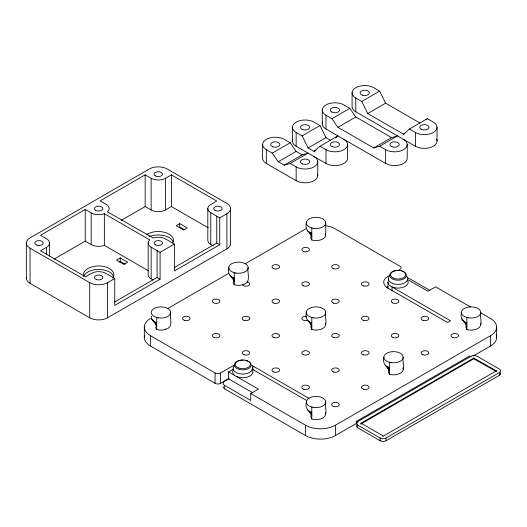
<?xml version="1.0" encoding="UTF-8"?>
<svg xmlns="http://www.w3.org/2000/svg" width="527" height="527" viewBox="0 0 527 527"><rect width="100%" height="100%" fill="white"/><g stroke="black" fill="none" stroke-linecap="round" stroke-linejoin="round"><path stroke-width="0.79" d="M156.73 322.629L156.078 322.471L156.73 326.075L156.032 325.1L156.078 322.471C153.469 321.687 150.287 319.23 151.559 316.174M234.271 277.861L233.619 277.709L234.271 281.306L233.573 280.331L233.619 277.709C228.935 276.721 227.908 271.8 228.764 267.69M165.221 329.494L165.346 328.953M311.108 325.646L310.778 327.096L311.806 329.52C315.449 330.528 319.494 330.225 322.867 328.473C328.525 325.278 324.474 317.445 325.706 312.458M311.108 415.177L310.778 416.626L311.806 419.051C315.449 420.065 319.494 419.762 322.867 418.003C328.525 414.808 324.474 406.982 325.706 401.989M388.649 370.409L388.32 371.858L389.348 374.282C392.99 375.296 397.035 374.993 400.401 373.235C406.067 370.046 402.009 362.214 403.247 357.227M466.184 325.646L465.855 327.096L466.882 329.52C470.525 330.528 474.577 330.225 477.943 328.473C483.602 325.278 479.55 317.445 480.782 312.458M330.613 140.307L325.976 137.626L320.014 125.571L314.046 122.132A12.655 7.306 0 0 0 296.154 122.132A12.655 7.306 0 0 0 296.154 132.461L302.116 135.907L308.084 147.955L314.046 151.401L320.014 146.236L337.906 135.907L335.521 137.969M420.006 123.041L385.619 103.193L379.657 91.138L373.696 87.693A12.655 7.306 0 0 0 355.797 87.693A12.655 7.306 0 0 0 355.797 98.029L361.766 101.467L367.727 113.522L403.517 134.181L409.479 129.016L427.371 118.687L433.339 122.132A12.655 7.306 0 0 1 433.339 132.461A12.655 7.306 0 0 1 415.447 132.461L409.479 129.016M426.178 119.721L427.371 118.687M361.035 423.174L383.399 436.086L496.342 370.83L473.773 358.083L361.035 423.174L361.035 424.202M360.83 424.024L473.773 358.768L496.138 371.344M153.126 280.002L151.137 278.855L151.137 247.17A10.125 5.843 0 0 1 149.53 240.121L149.793 239.917L104.359 213.685L103.918 213.876A10.547 6.087 0 0 1 91.191 212.908L85.229 209.463L40.493 235.292L46.455 238.738A10.547 6.087 0 0 1 46.455 247.347L46.455 254.653M145.169 174.859L100.137 200.859L106.105 204.298A10.547 6.087 0 0 1 107.778 211.65L107.442 211.9L153.232 237.98A10.125 5.843 0 0 1 165.452 238.909L174.397 244.073L174.397 270.937L219.726 244.765L219.726 217.901L210.78 212.737A10.125 5.843 0 0 1 210.78 204.469L216.749 201.031L171.413 174.859L165.452 178.304A10.125 5.843 0 0 1 151.137 178.304L145.169 174.859L145.169 206.538L121.25 220.352M46.455 247.347L40.493 250.786L85.526 276.787L91.494 273.342A10.125 5.843 0 0 1 105.808 273.342L114.754 278.506L114.754 305.37L160.083 279.198L160.083 252.341L174.397 244.073M53.985 259.185L85.229 241.149L91.191 244.594A10.547 6.087 0 0 0 103.918 245.556L104.359 245.365L148.377 270.779M145.169 206.538L151.137 209.983A10.125 5.843 0 0 0 165.452 209.983L171.413 206.538L208.244 227.802M272.294 153.12L290.186 142.791L296.154 151.401L302.116 154.846L308.084 153.12L290.186 163.456L284.224 165.175L278.263 161.73L272.294 153.12L266.333 149.681A12.655 7.306 0 0 1 266.333 139.345A12.655 7.306 0 0 1 284.224 139.345L290.186 142.791M302.116 135.907L320.014 125.571M331.938 118.687L349.836 108.358L355.797 116.968L391.587 137.626L397.549 135.907L379.657 146.236L373.696 147.955L337.906 127.297L331.938 118.687L325.976 115.242A12.655 7.306 0 0 1 325.976 104.913A12.655 7.306 0 0 1 343.867 104.913L349.836 108.358M361.766 101.467L379.657 91.138M278.263 161.73L296.154 151.401M337.906 127.297L355.797 116.968M308.084 147.955L325.976 137.626M367.727 113.522L385.619 103.193M120.255 257.94L116.539 260.088L123.99 264.396L127.712 262.248L120.255 257.94L120.255 261.385L125.004 264.126M179.74 223.6L176.183 225.655L183.64 229.956L187.197 227.901L179.74 223.6L179.74 227.045L184.483 229.779M284.224 165.175L302.116 154.846M119.016 262.103L120.255 261.385M314.046 151.401L316.114 150.208M26.455 277.215A12.655 7.306 0 0 0 30.059 283.328L89.702 317.768A12.655 7.306 0 0 0 107.594 317.768L226.887 248.896L226.887 213.771A12.655 7.306 0 0 0 226.887 203.442L167.237 169.002A12.655 7.306 0 0 0 149.345 169.002L30.059 237.875A12.655 7.306 0 0 0 30.059 248.204L89.702 282.643A12.655 7.306 0 0 0 107.594 282.643L114.754 278.506M219.726 217.901L226.887 213.771M373.696 147.955L391.587 137.626M403.517 134.181L404.894 133.39M114.603 302.011L157.099 277.479L160.083 279.198M174.246 267.578L216.749 243.039L219.726 244.765M167.573 308.618L228.79 273.276M245.16 263.823L305.667 228.896M150.491 318.486A21.087 12.174 0 0 0 150.491 335.699L215.082 372.991A3.9 2.253 0 0 0 220.596 372.991L232.651 366.034A14.341 8.28 0 0 1 234.06 365.323M390.052 275.16L387.925 276.385A14.341 8.28 0 0 0 387.925 288.098L447.575 322.531L450.552 320.811L392.055 286.945L392.055 290.917M397.852 270.654L399.98 269.429A3.9 2.253 0 0 0 399.98 266.24L335.291 228.896A20.948 12.095 0 0 0 325.903 225.76M357.26 424.09L356.265 423.517L335.389 435.565A21.087 12.174 0 0 1 305.568 435.565L224.726 388.893L224.726 385.448A5.415 3.122 0 0 1 224.726 381.034L228.553 378.821L228.553 371.937L233.461 369.104M144.497 335.837A21.087 12.174 0 0 0 150.491 346.035L215.082 383.327A3.9 2.253 0 0 0 220.596 383.327L229.107 378.412M224.726 385.448L250.727 400.461L250.727 393.57L258.388 389.143L228.553 371.937M250.727 393.57L305.568 425.236A21.087 12.174 0 0 0 335.389 425.236L490.466 335.699A21.087 12.174 0 0 0 490.466 318.486L480.499 312.728M356.265 423.517L356.265 421.448L469.59 356.021L471.085 356.878M473.068 356.074L490.466 346.035A21.087 12.174 0 0 0 496.144 334.79M357.754 425.065L380.125 437.977A4.216 2.437 0 0 0 386.087 437.977L499.412 372.549A4.216 2.437 0 0 0 499.412 369.104L477.047 356.193A4.216 2.437 0 0 0 471.085 356.193L357.754 421.62A4.216 2.437 0 0 0 357.754 425.065L357.754 427.819L380.125 440.73A4.216 2.437 0 0 0 386.087 440.73L499.412 375.303A4.216 2.437 0 0 0 500.327 372.648M311.806 233.099C306.859 232.414 305.212 227.308 306.306 222.928M311.108 236.109A9.703 5.599 0 0 0 311.108 239.008L311.806 239.983L313.493 240.384A9.703 5.599 0 0 0 325.376 233.527M466.882 322.629C461.942 321.944 460.288 316.846 461.382 312.458M246.952 281.905L247.868 282.123A3.794 2.194 0 0 1 248.658 285.568A3.794 2.194 0 0 1 242.683 285.114L242.308 284.587M233.573 280.878A9.703 5.599 0 0 0 233.573 283.776L234.271 284.751C237.908 285.759 241.959 285.463 245.325 283.704C250.984 280.509 246.932 272.683 248.164 267.69M311.806 322.629C306.859 321.944 305.212 316.846 306.306 312.458M389.348 367.398C384.4 366.713 382.747 361.608 383.847 357.227M155.702 327.096A9.703 5.599 0 0 0 156.032 328.545L156.73 329.52C160.373 330.528 164.417 330.225 167.784 328.473C173.449 325.278 169.391 317.445 170.629 312.458M311.806 412.16C306.859 411.482 305.212 406.376 306.306 401.989M153.93 321.134L152.527 320.423L155.702 323.65L154.068 321.582L156.032 325.1M228.553 378.821L252.841 392.826M352.095 92.857L352.095 106.632A12.655 7.306 0 0 0 355.797 111.803L415.447 146.236A12.655 7.306 0 0 0 430.717 147.395A12.655 7.306 0 0 0 436.613 139.181M379.657 146.236L385.619 149.681A12.655 7.306 0 0 0 403.517 149.681A12.655 7.306 0 0 0 403.517 139.345M322.702 121.961A12.655 7.306 0 0 0 325.976 129.016L385.619 163.456A12.655 7.306 0 0 0 399.413 165.037A12.655 7.306 0 0 0 407.219 158.291L407.219 144.517M320.014 146.236L325.976 149.681A12.655 7.306 0 0 0 343.867 149.681A12.655 7.306 0 0 0 343.867 139.345M292.643 139.8A12.655 7.306 0 0 0 296.154 146.236L325.976 163.456A12.655 7.306 0 0 0 339.763 165.037A12.655 7.306 0 0 0 347.576 158.291L347.576 144.517M290.186 163.456L296.154 166.894A12.655 7.306 0 0 0 314.046 166.894A12.655 7.306 0 0 0 314.046 156.565M262.624 144.517L262.624 158.291A12.655 7.306 0 0 0 266.333 163.456L296.154 180.669A12.655 7.306 0 0 0 310.943 181.986A12.655 7.306 0 0 0 317.564 174.239M470.525 306.971L435.625 286.82L427.97 291.24L407.826 279.633M430.006 290.463L409.631 278.697A5.415 3.122 0 0 0 407.872 278.025M207.816 208.606L207.816 240.286A10.125 5.843 0 0 0 210.78 244.416L213.435 245.951M151.137 247.17L160.083 252.341M356.265 421.448L357.754 422.311M251.517 365.323A14.341 8.28 0 0 1 252.934 366.034L309.026 398.419M252.347 369.229L306.767 400.566M461.711 319.072L462.989 319.968M151.559 319.072L152.837 319.968M462.68 320.423L465.855 323.65L466.882 326.075L466.23 322.471L466.184 325.1L464.221 321.582L465.446 323.13M307.603 230.892L310.778 234.113L311.806 236.537L311.154 232.941L311.108 235.562L309.145 232.051L310.778 234.113M385.145 365.191L388.32 368.419L389.348 370.837L388.695 367.24L388.649 369.868L386.686 366.351L388.32 368.419M307.603 320.423L310.778 323.65L311.806 326.075L311.154 322.471L311.108 325.1L309.145 321.582L310.778 323.65M230.068 275.654L233.237 278.882L231.61 276.82L233.573 280.331M307.603 409.96L310.778 413.181L311.806 415.605L311.154 412.009L311.108 414.63L309.145 411.119L310.778 413.181M480.453 323.064L480.782 324.513M402.911 367.826L403.247 369.275M325.376 323.064L325.706 324.513M325.376 412.595L325.706 414.044M499.412 372.549L499.412 375.303M496.645 327.096L496.645 337.425M496.138 370.659L496.138 371.687M490.466 335.699L490.466 346.035M474.359 358.083L474.359 358.768M473.773 358.083L473.773 358.768M466.882 317.465L466.882 329.52M437.041 127.297L437.041 141.071M415.447 132.461L415.447 146.236M389.348 362.233L389.348 374.282M387.951 282.459L387.951 288.816M386.087 437.977L386.087 440.73M385.619 149.681L385.619 163.456M382.813 436.086L382.813 436.771M380.125 437.977L380.125 440.73M355.797 98.029L355.797 111.803M335.389 425.236L335.389 435.565M325.976 115.242L325.976 129.016M325.976 149.681L325.976 163.456M325.706 222.928L325.706 234.976M322.274 110.077L322.274 123.852M317.755 161.73L317.755 175.504M311.806 227.927L311.806 239.983M311.806 317.465L311.806 329.52M311.806 406.996L311.806 419.051M305.568 425.236L305.568 435.565M296.154 132.461L296.154 146.236M296.154 166.894L296.154 180.669M292.445 127.297L292.445 141.071M266.333 149.681L266.333 163.456M252.934 366.034L252.934 370.007M234.271 272.696L234.271 284.751M230.589 208.606L230.589 243.731A12.655 7.306 0 0 1 226.887 248.896M220.596 372.991L220.596 383.327M216.749 216.182L216.749 243.039M215.082 372.991L215.082 383.327M210.78 212.737L210.78 244.416M171.413 174.859L171.413 206.538M165.452 178.304L165.452 209.983M157.099 250.615L157.099 277.479M156.73 317.465L156.73 329.52M151.137 178.304L151.137 209.983M150.491 335.699L150.491 346.035M148.173 243.039L148.173 274.725A10.125 5.843 0 0 0 151.137 278.855M144.312 327.096L144.312 337.425M107.594 282.643L107.594 317.768M104.359 213.685L104.359 245.365M91.191 212.908L91.191 244.594M89.702 282.643L89.702 317.768M85.229 209.463L85.229 241.149M49.545 243.039L49.545 256.036M30.059 248.204L30.059 283.328M26.35 243.039L26.35 278.164M149.181 236.715A15.184 8.768 0 0 1 173.093 241.781M83.984 275.898A15.184 8.768 0 0 1 98.648 269.402A15.184 8.768 0 0 1 113.312 275.898M83.694 276.247A15.184 8.768 0 0 1 100.301 266.01A15.184 8.768 0 0 1 112.673 278.078M146.598 234.693A15.184 8.768 0 0 1 165.511 232.572A15.184 8.768 0 0 1 172.803 242.868M224.726 388.893A5.415 3.122 0 0 1 223.145 386.686M357.754 427.819A4.216 2.437 0 0 1 356.845 425.164M406.646 276.181A9.703 5.599 0 0 1 398.432 284.396A9.703 5.599 0 0 1 389.176 276.556M401.442 270.891A8.432 4.868 0 0 1 404.598 278.434A8.432 4.868 0 0 1 391.159 278.144A8.432 4.868 0 0 1 395.283 270.759M396.495 270.568A8.432 4.868 0 0 1 399.637 270.568M407.845 280.726A10.125 5.843 0 0 1 397.312 288.065A10.125 5.843 0 0 1 388.788 279.903M386.693 287.531A14.341 8.28 0 0 1 387.925 286.714M252.071 369.552A10.125 5.843 0 0 1 248.803 376.588A10.125 5.843 0 0 1 236.188 376.318M234.647 375.356A10.125 5.843 0 0 1 233.013 370.376M244.976 360.297A8.432 4.868 0 0 1 250.523 366.95A8.432 4.868 0 0 1 238.303 369.124A8.432 4.868 0 0 1 236.399 361.825M237.782 361.081A8.432 4.868 0 0 1 240.608 360.297M241.221 360.218A8.432 4.868 0 0 1 243.105 360.132M252.321 367.405A9.703 5.599 0 0 1 241.346 373.986A9.703 5.599 0 0 1 234.212 365.83M307.518 320.35A3.794 2.194 0 0 1 301.852 318.743A3.794 2.194 0 0 1 306.602 316.338M313.493 228.336L311.154 227.776A9.703 5.599 0 0 1 309.145 218.962A9.703 5.599 0 0 1 324.408 220.121L325.376 221.472A9.703 5.599 0 0 1 313.493 228.336M468.575 317.867L466.23 317.307A9.703 5.599 0 0 1 464.221 308.499A9.703 5.599 0 0 1 479.484 309.659L480.453 311.009A9.703 5.599 0 0 1 468.575 317.867M235.958 273.098L233.619 272.538A9.703 5.599 0 0 1 231.61 263.731A9.703 5.599 0 0 1 246.867 264.89L247.835 266.24A9.703 5.599 0 0 1 235.958 273.098M313.493 317.867L311.154 317.307A9.703 5.599 0 0 1 309.145 308.499A9.703 5.599 0 0 1 324.408 309.659L325.376 311.009A9.703 5.599 0 0 1 313.493 317.867M391.034 362.635L388.695 362.075A9.703 5.599 0 0 1 386.686 353.261A9.703 5.599 0 0 1 401.943 354.427L402.911 355.778A9.703 5.599 0 0 1 391.034 362.635M158.416 317.867L156.078 317.307A9.703 5.599 0 0 1 154.068 308.499A9.703 5.599 0 0 1 169.332 309.659L170.3 311.009A9.703 5.599 0 0 1 158.416 317.867M313.493 407.404L311.154 406.844A9.703 5.599 0 0 1 309.145 398.03A9.703 5.599 0 0 1 324.408 399.189L325.376 400.54A9.703 5.599 0 0 1 313.493 407.404M363.366 354.79L362.576 354.44A3.794 2.194 0 0 1 362.576 351.344A3.794 2.194 0 0 1 367.945 351.344L368.551 351.799A3.794 2.194 0 0 1 367.945 354.44A3.794 2.194 0 0 1 363.366 354.79M303.717 389.222L302.933 388.88A3.794 2.194 0 0 1 302.933 385.777A3.794 2.194 0 0 1 308.302 385.777L308.908 386.232A3.794 2.194 0 0 1 308.302 388.88A3.794 2.194 0 0 1 303.717 389.222M333.545 406.442L332.754 406.093A3.794 2.194 0 0 1 332.754 402.997A3.794 2.194 0 0 1 338.123 402.997L338.729 403.451A3.794 2.194 0 0 1 338.123 406.093A3.794 2.194 0 0 1 333.545 406.442M302.465 163.937A4.638 2.681 0 0 0 309.724 161.947A4.638 2.681 0 0 0 303.111 159.312A4.638 2.681 0 0 0 302.465 163.937M272.96 146.835A4.638 2.681 0 0 0 279.916 144.517A4.638 2.681 0 0 0 272.96 142.191A4.638 2.681 0 0 0 272.96 146.835M302.781 129.616A4.638 2.681 0 0 0 309.738 127.297A4.638 2.681 0 0 0 302.781 124.978A4.638 2.681 0 0 0 302.781 129.616M332.287 146.717A4.638 2.681 0 0 0 339.546 144.727A4.638 2.681 0 0 0 332.932 142.092A4.638 2.681 0 0 0 332.287 146.717M362.424 95.183A4.638 2.681 0 0 0 369.387 92.857A4.638 2.681 0 0 0 362.424 90.539A4.638 2.681 0 0 0 362.424 95.183M421.752 129.497A4.638 2.681 0 0 0 429.018 127.514A4.638 2.681 0 0 0 422.404 124.873A4.638 2.681 0 0 0 421.752 129.497M331.641 111.974A4.638 2.681 0 0 0 339.401 110.769A4.638 2.681 0 0 0 333.723 107.488A4.638 2.681 0 0 0 331.641 111.974M391.93 146.717A4.638 2.681 0 0 0 399.189 144.727A4.638 2.681 0 0 0 392.582 142.092A4.638 2.681 0 0 0 391.93 146.717M155.313 244.765A4.216 2.437 0 0 0 162.369 243.672A4.216 2.437 0 0 0 157.204 240.687A4.216 2.437 0 0 0 155.313 244.765M95.664 210.326A4.216 2.437 0 0 0 102.719 209.232A4.216 2.437 0 0 0 97.554 206.255A4.216 2.437 0 0 0 95.664 210.326M36.897 245.147A4.216 2.437 0 0 0 43.221 243.039A4.216 2.437 0 0 0 36.897 240.931A4.216 2.437 0 0 0 36.897 245.147M96.54 279.587A4.216 2.437 0 0 0 102.864 277.479A4.216 2.437 0 0 0 96.54 275.371A4.216 2.437 0 0 0 96.54 279.587M214.957 210.326A4.216 2.437 0 0 0 222.012 209.232A4.216 2.437 0 0 0 216.847 206.255A4.216 2.437 0 0 0 214.957 210.326M155.313 175.893A4.216 2.437 0 0 0 162.369 174.799A4.216 2.437 0 0 0 157.204 171.815A4.216 2.437 0 0 0 155.313 175.893M393.116 277.986A7.589 4.381 0 0 0 405.526 275.476A7.589 4.381 0 0 0 395.56 270.529A7.589 4.381 0 0 0 393.116 277.986M238.751 368.024A7.589 4.381 0 0 0 250.378 364.473A7.589 4.381 0 0 0 239.245 360.435A7.589 4.381 0 0 0 238.751 368.024M303.717 285.917A3.794 2.194 0 0 0 309.415 284.02A3.794 2.194 0 0 0 303.717 282.123A3.794 2.194 0 0 0 303.717 285.917M363.366 285.917A3.794 2.194 0 0 0 369.058 284.02A3.794 2.194 0 0 0 363.366 282.123A3.794 2.194 0 0 0 363.366 285.917M423.01 320.35A3.794 2.194 0 0 0 428.701 318.453A3.794 2.194 0 0 0 423.01 316.556A3.794 2.194 0 0 0 423.01 320.35M363.366 320.35A3.794 2.194 0 0 0 369.058 318.453A3.794 2.194 0 0 0 363.366 316.556A3.794 2.194 0 0 0 363.366 320.35M303.717 354.79A3.794 2.194 0 0 0 309.415 352.892A3.794 2.194 0 0 0 303.717 350.995A3.794 2.194 0 0 0 303.717 354.79M244.073 320.35A3.794 2.194 0 0 0 249.765 318.453A3.794 2.194 0 0 0 244.073 316.556A3.794 2.194 0 0 0 244.073 320.35M392.404 302.788A3.794 2.194 0 0 0 398.755 301.806A3.794 2.194 0 0 0 394.104 299.119A3.794 2.194 0 0 0 392.404 302.788M273.895 372.009A3.794 2.194 0 0 0 279.593 370.112A3.794 2.194 0 0 0 273.895 368.208A3.794 2.194 0 0 0 273.895 372.009M244.073 354.79A3.794 2.194 0 0 0 249.765 352.892A3.794 2.194 0 0 0 244.073 350.995A3.794 2.194 0 0 0 244.073 354.79M273.895 303.137A3.794 2.194 0 0 0 279.593 301.24A3.794 2.194 0 0 0 273.895 299.343A3.794 2.194 0 0 0 273.895 303.137M333.545 337.57A3.794 2.194 0 0 0 339.236 335.673A3.794 2.194 0 0 0 333.545 333.775A3.794 2.194 0 0 0 333.545 337.57M333.545 303.137A3.794 2.194 0 0 0 339.236 301.24A3.794 2.194 0 0 0 333.545 299.343A3.794 2.194 0 0 0 333.545 303.137M273.895 337.57A3.794 2.194 0 0 0 279.593 335.673A3.794 2.194 0 0 0 273.895 333.775A3.794 2.194 0 0 0 273.895 337.57M393.188 337.57A3.794 2.194 0 0 0 398.88 335.673A3.794 2.194 0 0 0 393.188 333.775A3.794 2.194 0 0 0 393.188 337.57M333.545 372.009A3.794 2.194 0 0 0 339.236 370.112A3.794 2.194 0 0 0 333.545 368.208A3.794 2.194 0 0 0 333.545 372.009M333.545 268.698A3.794 2.194 0 0 0 339.236 266.8A3.794 2.194 0 0 0 333.545 264.903A3.794 2.194 0 0 0 333.545 268.698M214.252 337.57A3.794 2.194 0 0 0 219.943 335.673A3.794 2.194 0 0 0 214.252 333.775A3.794 2.194 0 0 0 214.252 337.57M303.717 251.484A3.794 2.194 0 0 0 309.415 249.581A3.794 2.194 0 0 0 303.717 247.683A3.794 2.194 0 0 0 303.717 251.484M184.43 320.35A3.794 2.194 0 0 0 190.122 318.453A3.794 2.194 0 0 0 184.43 316.556A3.794 2.194 0 0 0 184.43 320.35M273.895 268.698A3.794 2.194 0 0 0 279.593 266.8A3.794 2.194 0 0 0 273.895 264.903A3.794 2.194 0 0 0 273.895 268.698M213.468 302.788A3.794 2.194 0 0 0 219.818 301.806A3.794 2.194 0 0 0 215.168 299.119A3.794 2.194 0 0 0 213.468 302.788M423.01 354.79A3.794 2.194 0 0 0 428.701 352.892A3.794 2.194 0 0 0 423.01 350.995A3.794 2.194 0 0 0 423.01 354.79M452.831 337.57A3.794 2.194 0 0 0 458.523 335.673A3.794 2.194 0 0 0 452.831 333.775A3.794 2.194 0 0 0 452.831 337.57M363.366 389.222A3.794 2.194 0 0 0 369.058 387.325A3.794 2.194 0 0 0 363.366 385.428A3.794 2.194 0 0 0 363.366 389.222"/></g></svg>
